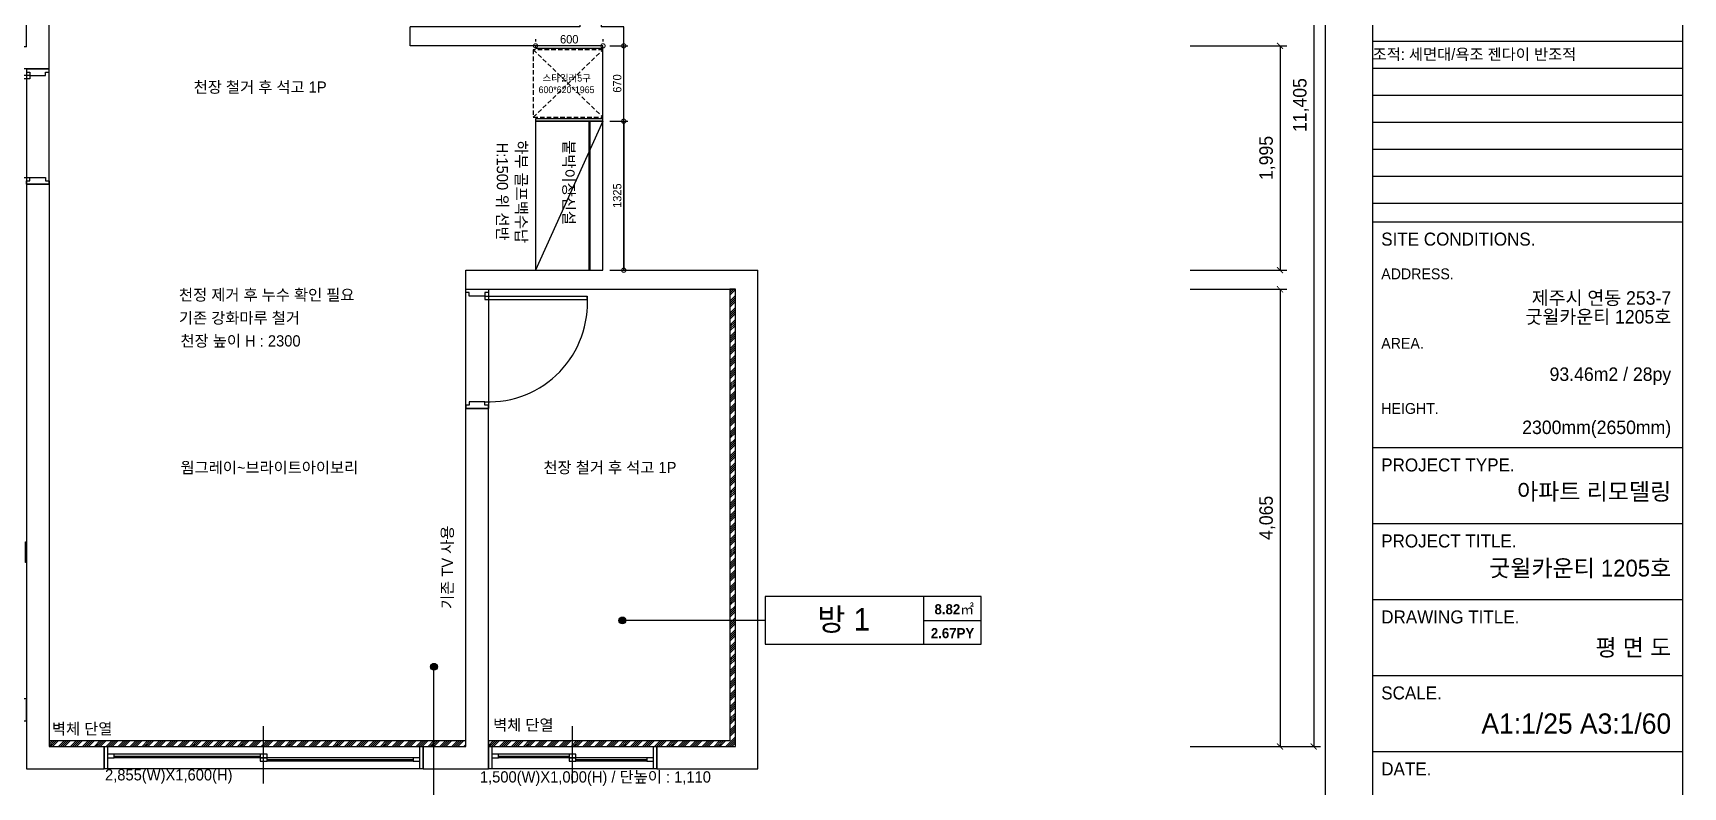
# Model space of a CAD drawing. Header units: inches. Extents: x 220271 to 272471, y 38563 to 64452.
# Drawn here: x 231085 to 245771, y 48095 to 54799 of the extents above; entities that cross this region are included whole.
import ezdxf
from ezdxf.enums import TextEntityAlignment as Align

# ---------------------------------------------------------------- set-up
doc = ezdxf.new("R2010")
doc.units = ezdxf.units.IN
doc.header["$LTSCALE"] = 50
doc.header["$MEASUREMENT"] = 0
doc.linetypes.add('DH-HID2', pattern=[1.2, 0.8, -0.4])
doc.linetypes.add('HID', pattern=[2.5, 1.5, -1])
for name, color, linetype in [('0-ELC TEXT', 7, 'Continuous'), ('03-TEXT', 3, 'Continuous'), ('06-FUR', 6, 'Continuous'), ('07-DIM WAL', 5, 'Continuous'), ('3.기호.계단선', 30, 'Continuous'), ('F-WALL1', 2, 'Continuous'), ('FORM(YOURNAME)-1', 1, 'Continuous'), ('FORM(YOURNAME)-11', 1, 'Continuous'), ('FU-FURM', 251, 'DH-HID2'), ('도면층4', 4, 'Continuous'), ('도면층5', 5, 'Continuous')]:
    doc.layers.add(name, color=color, linetype=linetype)
doc.styles.add('YOURNAME', font='HY울릉도M.TTF')
doc.styles.add('넥슨고딕', font='NEXONLv1GothicBold.ttf')
doc.styles.add('스타일1', font='HY울릉도M.TTF')
doc.styles.add('코레일둥고', font='Korail_Round_Gothic_Medium.ttf')
doc.dimstyles.new('30', dxfattribs={"dimscale": 30, "dimtxt": 2.5, "dimasz": 2.5, "dimexe": 1.25, "dimexo": 2, "dimtad": 1, "dimdec": 0, "dimtxsty": '스타일1', "dimblk": 'DOTSMALL', "dimcen": 2.5, "dimclrd": 1, "dimclre": 1, "dimclrt": 7, "dimadec": 0, "dimazin": 0, "dimtfac": 1, "dimtdec": 0, "dimtix": 1, "dimtmove": 0, "dimatfit": 3, "dimldrblk": 'DOTSMALL', "dimfxl": 1.25, "dimarcsym": 0})
doc.dimstyles.new('YOURNAME-60', dxfattribs={"dimscale": 60, "dimtxt": 2, "dimasz": 0.9, "dimexe": 1, "dimexo": 3, "dimgap": 0.7, "dimtad": 1, "dimdec": 0, "dimzin": 0, "dimdsep": 46, "dimlunit": 6, "dimtxsty": 'YOURNAME', "dimblk": 'ARCHTICK', "dimcen": 0, "dimclrd": 1, "dimclre": 1, "dimclrt": 7, "dimadec": 0, "dimazin": 0, "dimtfac": 1, "dimtdec": 0, "dimtix": 1, "dimtmove": 2, "dimatfit": 3, "dimldrblk": 'ARCHTICK', "dimfxl": 1, "dimtolj": 1, "dimtzin": 0, "dimarcsym": 0})

# ---------------------------------------------------------------- blocks, each defined once
blk = doc.blocks.new('FORM-ELEVATION')
at = {"layer": 'Defpoints', "color": 158}
for p, q in [((62481, 35508), (62481, -21492)), ((62481, 6286), (71691, 6286)), ((62481, 5486), (71691, 5486)), ((62481, 4686), (71691, 4686)), ((62481, 3886), (71691, 3886)), ((62481, 3086), (71691, 3086)), ((62481, 2286), (71691, 2286)), ((62481, 1486), (71691, 1486))]:
    blk.add_line(p, q, dxfattribs=at)
for points in [[(-10309, -21692), (71691, -21692), (71691, 35708), (-10309, 35708)], [(-8309, 33708), (61071, 33708), (61071, -19692), (-8309, -19692)]]:
    blk.add_lwpolyline(points, close=True, dxfattribs=at)
at = {"layer": 'FORM(YOURNAME)-11', "color": 14}
for p, q in [((62481, 937), (71691, 937)), ((62481, -5756), (71691, -5756)), ((62481, -8009), (71691, -8009)), ((62481, -10261), (71691, -10261)), ((62481, -12514), (71691, -12514)), ((62481, -14766), (71691, -14766))]:
    blk.add_line(p, q, dxfattribs=at)
at = {"layer": 'FORM(YOURNAME)-11', "color": 14, "style": 'YOURNAME'}
for s, height, p in [('SITE CONDITIONS.', 386.14, (62739, 422)), ('PROJECT TYPE.', 386.14, (62739, -6271)), ('PROJECT TITLE.', 386.14, (62739, -8524)), ('DRAWING TITLE.', 386.14, (62739, -10776)), ('SCALE.', 386.1, (62739, -13029)), ('DATE.', 386.1, (62739, -15281))]:
    blk.add_text(s, height=height, dxfattribs=at).set_placement(p, align=Align.MIDDLE_LEFT)
at = {"layer": 'FORM(YOURNAME)-11', "color": 251, "style": 'YOURNAME'}
for s, p in [('ADDRESS.', (62739, -608)), ('AREA.', (62739, -2667)), ('HEIGHT.', (62739, -4598))]:
    blk.add_text(s, height=321.8, dxfattribs=at).set_placement(p, align=Align.MIDDLE_LEFT)
at = {"layer": 'FORM(YOURNAME)-11', "color": 3, "style": 'YOURNAME'}
for tag, height, p in [('1', 450, (71041, -1219)), ('2', 450, (71041, -1863)), ('3', 450, (71041, -3150)), ('4', 450, (71041, -5081)), ('5', 515, (71041, -7398)), ('6', 515, (71041, -9650)), ('7', 515, (71041, -11903)), ('8', 515, (71041, -14155)), ('9', 515, (71041, -16408)), ('10', 515, (66791, -18596)), ('11', 515, (71041, -18660)), ('12', 515, (66791, -20848)), ('13', 515, (71041, -20848))]:
    blk.add_attdef(tag, text='', height=height, dxfattribs=at).set_placement(p, align=Align.MIDDLE_RIGHT)
blk = doc.blocks.new('메인도면')
blk.add_line((294021, 97246), (294021, 98166))
blk.add_lwpolyline([(293921, 97698), (294021, 97698), (294021, 97598), (294121, 97598)])
at = {"layer": '3.기호.계단선'}
for p, q in [((290171, 93646), (290171, 93446)), ((290271, 93546), (290071, 93546)), ((288696, 93161), (288696, 92961)), ((288796, 93061), (288596, 93061))]:
    blk.add_line(p, q, dxfattribs=at)
for centre in [(290171, 93546), (288696, 93061)]:
    blk.add_circle(centre, 50, dxfattribs=at)
at = {"layer": 'F-WALL1'}
for p, q in [((291641, 97066), (291641, 98946)), ((291641, 98946), (291841, 98946)), ((291841, 98791), (291841, 98946)), ((293671, 98946), (293871, 98946)), ((293671, 98946), (293671, 98166)), ((293871, 98946), (293871, 98366)), ((291841, 97066), (291841, 98791)), ((293871, 98366), (294251, 98366)), ((295751, 98366), (296756, 98366)), ((296756, 98366), (296756, 97266)), ((293671, 98166), (294251, 98166)), ((295751, 98166), (296541, 98166)), ((296541, 98166), (296541, 97246)), ((288621, 94141), (288621, 97691)), ((288621, 97691), (289621, 97691)), ((289621, 97491), (289621, 97691)), ((291641, 97491), (291641, 97691)), ((288821, 94141), (288821, 97491)), ((288821, 97491), (289621, 97491)), ((296541, 97246), (293676, 97246)), ((293676, 97246), (293676, 97066)), ((294441, 97246), (294441, 97066)), ((295641, 97246), (295641, 97066)), ((296756, 93851), (296756, 97266)), ((291641, 95146), (291641, 97066)), ((291841, 95146), (291841, 97066)), ((296576, 97066), (293676, 97066)), ((296576, 93956), (296576, 97066)), ((288621, 94141), (288206, 94141)), ((288206, 94141), (288206, 85885)), ((291641, 94141), (288821, 94141)), ((291841, 93986), (291841, 94141)), ((289616, 93986), (288351, 93986)), ((288351, 93986), (288351, 93651)), ((288351, 93651), (289616, 93986)), ((288351, 93986), (289616, 93651)), ((289616, 93986), (289616, 93651)), ((291841, 93986), (289841, 93986)), ((289841, 93986), (289841, 91881)), ((295066, 93956), (296576, 93956)), ((295066, 93851), (295066, 93956)), ((295066, 93851), (296566, 93851)), ((296566, 93851), (296566, 93671)), ((296756, 93851), (296756, 93671)), ((288351, 93651), (289616, 93651)), ((288366, 91881), (288366, 93511)), ((288366, 93511), (289656, 93511)), ((289656, 93511), (289656, 91686)), ((291641, 91881), (291641, 93156)), ((291841, 91686), (291841, 93156)), ((296566, 92671), (296566, 92061)), ((296756, 92671), (296756, 92061)), ((295056, 91891), (295056, 92061)), ((296566, 92061), (295056, 92061)), ((296956, 92061), (296756, 92061)), ((296956, 89896), (296956, 92061)), ((288871, 91881), (288366, 91881)), ((288871, 91881), (288871, 91686)), ((291641, 91881), (289841, 91881)), ((296771, 91891), (295056, 91891)), ((296771, 89896), (296771, 91891)), ((288871, 91686), (288341, 91686)), ((288341, 91686), (288341, 86086)), ((291641, 91686), (289656, 91686)), ((291641, 90661), (291641, 90496)), ((291841, 90661), (291841, 90496)), ((291641, 90496), (291641, 87021)), ((291841, 90496), (291841, 87021)), ((295551, 89726), (295551, 89896)), ((295551, 89896), (295891, 89896)), ((295891, 89896), (296771, 89896)), ((296956, 89896), (298151, 89896)), ((298151, 85461), (298151, 89896)), ((295751, 89726), (295891, 89726)), ((295751, 89726), (295751, 89726)), ((295891, 89726), (297021, 89726)), ((297021, 89726), (297951, 89726)), ((297951, 85661), (297951, 89726)), ((295551, 85661), (295551, 88666)), ((295751, 85661), (295751, 88666)), ((291641, 87021), (291641, 85461)), ((291841, 87021), (291841, 85661)), ((288341, 86086), (289236, 86086)), ((288206, 85885), (289236, 85885)), ((291841, 85661), (292331, 85661)), ((295171, 85661), (295551, 85661)), ((295751, 85461), (295751, 85661)), ((297251, 85661), (297951, 85661)), ((297251, 85461), (297251, 85661)), ((291641, 85461), (292331, 85461)), ((295171, 85461), (295751, 85461)), ((297251, 85461), (298151, 85461))]:
    blk.add_line(p, q, dxfattribs=at)
blk.add_lwpolyline([(291631, 87481), (291641, 87481), (291641, 87296), (291631, 87296), (291631, 87481)], dxfattribs=at)
at = {"layer": '도면층4'}
for p, q in [((292656, 98506), (292656, 99106)), ((291841, 98946), (291841, 98791)), ((291871, 98946), (291871, 98791)), ((291931, 98883), (292626, 98883)), ((292686, 98853), (293381, 98853)), ((293441, 98791), (293441, 98946)), ((295001, 98021), (295001, 98496)), ((294251, 98366), (294251, 98166)), ((294281, 98366), (294281, 98166)), ((294341, 98281), (294971, 98281)), ((295031, 98251), (295661, 98251)), ((295721, 98166), (295721, 98366)), ((295751, 98166), (295751, 98356)), ((290631, 97361), (290631, 97821)), ((289621, 97691), (289621, 97491)), ((289651, 97691), (289651, 97491)), ((291611, 97491), (291611, 97691)), ((291641, 97491), (291641, 97681)), ((289711, 97606), (290601, 97606)), ((290661, 97576), (291551, 97576)), ((293676, 97246), (293676, 97066)), ((294441, 97246), (294441, 97066)), ((295641, 97066), (295641, 97256)), ((291641, 94141), (291641, 95146)), ((291641, 95146), (291841, 95146)), ((291841, 95146), (291841, 94141)), ((290761, 94201), (290761, 94231)), ((291671, 94201), (290761, 94201)), ((291671, 94231), (290762, 94231)), ((291841, 94141), (291641, 94141)), ((291641, 94141), (291841, 94141)), ((291671, 94201), (291671, 94231)), ((291671, 93926), (290931, 93926)), ((290931, 93896), (291671, 93896)), ((291841, 93986), (291641, 93986)), ((291641, 93986), (291641, 93156)), ((291641, 93986), (291841, 93986)), ((291671, 93896), (291671, 93926)), ((291841, 93156), (291841, 93986)), ((296566, 93671), (296566, 92671)), ((296756, 93671), (296566, 93671)), ((296756, 92671), (296756, 93671)), ((291641, 93156), (291841, 93156)), ((296566, 92671), (296756, 92671)), ((296756, 92671), (296566, 92671)), ((296726, 92761), (297636, 92761)), ((296726, 92731), (296726, 92761)), ((296726, 92731), (297636, 92731)), ((297636, 92731), (297636, 92761)), ((291841, 91686), (291641, 91686)), ((291641, 91686), (291641, 90661)), ((291641, 91686), (291841, 91686)), ((291841, 90661), (291841, 91686)), ((291671, 91626), (290761, 91626)), ((291671, 91596), (290762, 91596)), ((291671, 91626), (291671, 91596)), ((291641, 90661), (291841, 90661)), ((295551, 88666), (295551, 89726)), ((295721, 89666), (296631, 89666)), ((295721, 89666), (295721, 89636)), ((295721, 89636), (296631, 89636)), ((295751, 89726), (295751, 88666)), ((296631, 89666), (296631, 89636)), ((295751, 88666), (295551, 88666)), ((290439, 85755), (290439, 86216)), ((289236, 86086), (289236, 85885)), ((289266, 86086), (289266, 85885)), ((291611, 85885), (291611, 86086)), ((291641, 85885), (291641, 86076)), ((289326, 86001), (290409, 86001)), ((290469, 85971), (291551, 85971)), ((293751, 85331), (293751, 85841)), ((296501, 85331), (296501, 85841)), ((292331, 85661), (292331, 85461)), ((292361, 85661), (292361, 85461)), ((295141, 85461), (295141, 85661)), ((295171, 85461), (295171, 85651)), ((295751, 85661), (295751, 85461)), ((295781, 85661), (295781, 85461)), ((297221, 85461), (297221, 85661)), ((297251, 85461), (297251, 85651)), ((292421, 85576), (293721, 85576)), ((293781, 85546), (295081, 85546)), ((295841, 85576), (296471, 85576)), ((296531, 85546), (297161, 85546))]:
    blk.add_line(p, q, dxfattribs=at)
for points in [[(291841, 98946), (293471, 98946), (293471, 98791), (291841, 98791)], [(291871, 98898), (291871, 98868), (291931, 98868), (291931, 98898)], [(292626, 98898), (292626, 98868), (292686, 98868), (292686, 98898)], [(292626, 98868), (292626, 98838), (292686, 98838), (292686, 98868)], [(293381, 98868), (293381, 98838), (293441, 98838), (293441, 98868)], [(293471, 98791), (293571, 98791), (293571, 98946), (293471, 98946)], [(293571, 98791), (293671, 98791), (293671, 98946), (293571, 98946)], [(294251, 98366), (295751, 98366), (295751, 98166), (294251, 98166)], [(294281, 98296), (294281, 98266), (294341, 98266), (294341, 98296)], [(294971, 98296), (294971, 98266), (295031, 98266), (295031, 98296)], [(294971, 98266), (294971, 98236), (295031, 98236), (295031, 98266)], [(295661, 98266), (295661, 98236), (295721, 98236), (295721, 98266)], [(289621, 97691), (291641, 97691), (291641, 97491), (289621, 97491)], [(289651, 97621), (289651, 97591), (289711, 97591), (289711, 97621)], [(290601, 97621), (290601, 97591), (290661, 97591), (290661, 97621)], [(290601, 97591), (290601, 97561), (290661, 97561), (290661, 97591)], [(291551, 97591), (291551, 97561), (291611, 97561), (291611, 97591)], [(289236, 86086), (291641, 86086), (291641, 85885), (289236, 85885)], [(289266, 86016), (289266, 85986), (289326, 85986), (289326, 86016)], [(290409, 86016), (290409, 85986), (290469, 85986), (290469, 86016)], [(290409, 85986), (290409, 85956), (290469, 85956), (290469, 85986)], [(291551, 85986), (291551, 85956), (291611, 85956), (291611, 85986)], [(292331, 85661), (295171, 85661), (295171, 85461), (292331, 85461)], [(295751, 85661), (297251, 85661), (297251, 85461), (295751, 85461)], [(292361, 85591), (292361, 85561), (292421, 85561), (292421, 85591)], [(293721, 85591), (293721, 85561), (293781, 85561), (293781, 85591)], [(293721, 85561), (293721, 85531), (293781, 85531), (293781, 85561)], [(295081, 85561), (295081, 85531), (295141, 85531), (295141, 85561)], [(295781, 85591), (295781, 85561), (295841, 85561), (295841, 85591)], [(296471, 85591), (296471, 85561), (296531, 85561), (296531, 85591)], [(296471, 85561), (296471, 85531), (296531, 85531), (296531, 85561)], [(297161, 85561), (297161, 85531), (297221, 85531), (297221, 85561)]]:
    blk.add_lwpolyline(points, close=True, dxfattribs=at)
for points in [[(291641, 95146), (291641, 95116), (291671, 95116), (291671, 95086), (291811, 95086), (291811, 95116), (291841, 95116), (291841, 95146), (291641, 95146)], [(291641, 94141), (291641, 94171), (291671, 94171), (291671, 94201), (291811, 94201), (291811, 94171), (291841, 94171), (291841, 94141), (291641, 94141)], [(291641, 93986), (291641, 93956), (291671, 93956), (291671, 93926), (291811, 93926), (291811, 93956), (291841, 93956), (291841, 93986), (291641, 93986)], [(296756, 93671), (296756, 93641), (296726, 93641), (296726, 93611), (296596, 93611), (296596, 93641), (296566, 93641), (296566, 93671), (296756, 93671)], [(291641, 93156), (291641, 93186), (291671, 93186), (291671, 93216), (291811, 93216), (291811, 93186), (291841, 93186), (291841, 93156), (291641, 93156)], [(296756, 92671), (296756, 92701), (296726, 92701), (296726, 92731), (296596, 92731), (296596, 92701), (296566, 92701), (296566, 92671), (296756, 92671)], [(291641, 91686), (291641, 91656), (291671, 91656), (291671, 91626), (291811, 91626), (291811, 91656), (291841, 91656), (291841, 91686), (291641, 91686)], [(291641, 90661), (291641, 90691), (291671, 90691), (291671, 90721), (291811, 90721), (291811, 90691), (291841, 90691), (291841, 90661), (291641, 90661)], [(295751, 89726), (295751, 89696), (295721, 89696), (295721, 89666), (295581, 89666), (295581, 89696), (295551, 89696), (295551, 89726), (295751, 89726)], [(295751, 88666), (295751, 88696), (295721, 88696), (295721, 88726), (295581, 88726), (295581, 88696), (295551, 88696), (295551, 88666), (295751, 88666)]]:
    blk.add_lwpolyline(points, dxfattribs=at)
at = {"layer": '도면층5'}
for p, q in [((292626, 98898), (291931, 98898)), ((292626, 98868), (291931, 98868)), ((293381, 98868), (292686, 98868)), ((293381, 98838), (292686, 98838)), ((294971, 98296), (294341, 98296)), ((294971, 98266), (294341, 98266)), ((295661, 98266), (295031, 98266)), ((295661, 98236), (295031, 98236)), ((290601, 97621), (289711, 97621)), ((290601, 97591), (289711, 97591)), ((291551, 97591), (290661, 97591)), ((291551, 97561), (290661, 97561)), ((290409, 86016), (289326, 86016)), ((290409, 85986), (289326, 85986)), ((291551, 85986), (290469, 85986)), ((291551, 85956), (290469, 85956)), ((293721, 85591), (292421, 85591)), ((293721, 85561), (292421, 85561)), ((295081, 85561), (293781, 85561)), ((295081, 85531), (293781, 85531)), ((296471, 85591), (295841, 85591)), ((296471, 85561), (295841, 85561)), ((297161, 85561), (296531, 85561)), ((297161, 85531), (296531, 85531))]:
    blk.add_line(p, q, dxfattribs=at)
for centre, radius, start, end in [((291595, 94254), 835, 84.7529, 183.6862), ((291623, 93906), 692, 178.3456, 274.0249), ((296806, 92784), 831, 356.3562, 95.5291), ((291610, 91569), 850, 176.1507, 274.13), ((295755, 89603), 878, 267.7834, 4.1096)]:
    blk.add_arc(centre, radius, start, end, dxfattribs=at)
blk = doc.blocks.new('_ArchTick')
at = {"color": 0, "linetype": 'ByBlock', "const_width": 0.15}
blk.add_lwpolyline([(-0.5, -0.5), (0.5, 0.5)], dxfattribs=at)
blk = doc.blocks.new('*D39')
at = {"layer": 'Defpoints', "color": 0, "transparency": 16777216}
for p in [(241205, 52520), (241205, 48455), (242184, 48455)]:
    blk.add_point(p, dxfattribs=at)
at = {"layer": 'F-WALL1', "color": 1, "lineweight": -2, "transparency": 16777216}
for p, q in [((241385, 52520), (242244, 52520)), ((242184, 52520), (242184, 48455)), ((241385, 48455), (242244, 48455))]:
    blk.add_line(p, q, dxfattribs=at)
at = {"layer": 'F-WALL1', "color": 1, "lineweight": -2, "transparency": 16777216, "xscale": 54, "yscale": 54, "zscale": 54}
for p, rotation in [((242184, 52520), 90), ((242184, 48455), 270)]:
    blk.add_blockref('_ArchTick', p, dxfattribs=dict(at, rotation=rotation))
at = {"layer": 'F-WALL1', "color": 7, "transparency": 16777216, "insert": (242071, 50488), "char_height": 120, "attachment_point": 5, "rotation": 90, "style": 'YOURNAME'}
blk.add_mtext('\\A1;4,065', dxfattribs=at)
blk = doc.blocks.new('*D40')
at = {"layer": 'Defpoints', "color": 0, "transparency": 16777216}
for p in [(241205, 54685), (241205, 52690), (242184, 52690)]:
    blk.add_point(p, dxfattribs=at)
at = {"layer": 'F-WALL1', "color": 1, "lineweight": -2, "transparency": 16777216}
for p, q in [((241385, 54685), (242244, 54685)), ((242184, 54685), (242184, 52690)), ((241385, 52690), (242244, 52690))]:
    blk.add_line(p, q, dxfattribs=at)
at = {"layer": 'F-WALL1', "color": 1, "lineweight": -2, "transparency": 16777216, "xscale": 54, "yscale": 54, "zscale": 54}
for p, rotation in [((242184, 54685), 90), ((242184, 52690), 270)]:
    blk.add_blockref('_ArchTick', p, dxfattribs=dict(at, rotation=rotation))
at = {"layer": 'F-WALL1', "color": 7, "transparency": 16777216, "insert": (242071, 53688), "char_height": 120, "attachment_point": 5, "rotation": 90, "style": 'YOURNAME'}
blk.add_mtext('\\A1;1,995', dxfattribs=at)
blk = doc.blocks.new('*D44')
at = {"layer": 'Defpoints', "color": 0, "transparency": 16777216}
for p in [(241205, 59860), (241205, 48455), (242484, 48455)]:
    blk.add_point(p, dxfattribs=at)
at = {"layer": 'F-WALL1', "color": 1, "lineweight": -2, "transparency": 16777216}
for p, q in [((241385, 59860), (242544, 59860)), ((242484, 59860), (242484, 48455)), ((241385, 48455), (242544, 48455))]:
    blk.add_line(p, q, dxfattribs=at)
at = {"layer": 'F-WALL1', "color": 1, "lineweight": -2, "transparency": 16777216, "xscale": 54, "yscale": 54, "zscale": 54}
for p, rotation in [((242484, 59860), 90), ((242484, 48455), 270)]:
    blk.add_blockref('_ArchTick', p, dxfattribs=dict(at, rotation=rotation))
at = {"layer": 'F-WALL1', "color": 7, "transparency": 16777216, "insert": (242371, 54158), "char_height": 120, "attachment_point": 5, "rotation": 90, "style": 'YOURNAME'}
blk.add_mtext('\\A1;11,405', dxfattribs=at)
blk = doc.blocks.new('_DOTSMALL')
at = {"color": 0, "linetype": 'ByBlock', "const_width": 0.5}
blk.add_lwpolyline([(-0.0625, 0, 1), (0.0625, 0, 1)], format="xyb", close=True, dxfattribs=at)
blk = doc.blocks.new('*D69')
at = {"layer": '07-DIM WAL', "color": 1, "lineweight": -2, "transparency": 16777216}
for p, q in [((236218, 54015), (236380, 54015)), ((236343, 54015), (236343, 52690)), ((236218, 52690), (236380, 52690))]:
    blk.add_line(p, q, dxfattribs=at)
at = {"layer": 'Defpoints', "color": 0, "transparency": 16777216}
for p in [(236158, 54015), (236158, 52690), (236343, 52690)]:
    blk.add_point(p, dxfattribs=at)
at = {"layer": '07-DIM WAL', "color": 1, "lineweight": -2, "transparency": 16777216, "xscale": 75, "yscale": 75, "zscale": 75}
for p, rotation in [((236343, 54015), 90), ((236343, 52690), 270)]:
    blk.add_blockref('_DOTSMALL', p, dxfattribs=dict(at, rotation=rotation))
at = {"layer": '07-DIM WAL', "color": 7, "transparency": 16777216, "insert": (236285, 53353), "char_height": 75, "attachment_point": 5, "rotation": 90, "style": '스타일1'}
blk.add_mtext('1325', dxfattribs=at)
blk = doc.blocks.new('*D70')
at = {"layer": '07-DIM WAL', "color": 1, "lineweight": -2, "transparency": 16777216}
for p, q in [((236218, 54685), (236380, 54685)), ((236343, 54015), (236343, 54685)), ((236218, 54015), (236380, 54015))]:
    blk.add_line(p, q, dxfattribs=at)
at = {"layer": 'Defpoints', "color": 0, "transparency": 16777216}
for p in [(236158, 54685), (236343, 54685), (236158, 54015)]:
    blk.add_point(p, dxfattribs=at)
at = {"layer": '07-DIM WAL', "color": 1, "lineweight": -2, "transparency": 16777216, "xscale": 75, "yscale": 75, "zscale": 75}
for p, rotation in [((236343, 54685), 90), ((236343, 54015), 270)]:
    blk.add_blockref('_DOTSMALL', p, dxfattribs=dict(at, rotation=rotation))
at = {"layer": '07-DIM WAL', "color": 7, "transparency": 16777216, "insert": (236285, 54350), "char_height": 75, "attachment_point": 5, "rotation": 90, "style": '스타일1'}
blk.add_mtext('670', dxfattribs=at)
blk = doc.blocks.new('*D71')
at = {"layer": '07-DIM WAL', "color": 1, "lineweight": -2, "transparency": 16777216}
for p, q in [((235558, 54745), (235558, 54723)), ((236158, 54685), (235558, 54685)), ((236158, 54745), (236158, 54723))]:
    blk.add_line(p, q, dxfattribs=at)
at = {"layer": 'Defpoints', "color": 0, "transparency": 16777216}
for p in [(235558, 54685), (235558, 54685), (236158, 54685)]:
    blk.add_point(p, dxfattribs=at)
at = {"layer": '07-DIM WAL', "color": 1, "lineweight": -2, "transparency": 16777216, "xscale": 75, "yscale": 75, "zscale": 75, "rotation": 180}
blk.add_blockref('_DOTSMALL', (235558, 54685), dxfattribs=at)
at = {"layer": '07-DIM WAL', "color": 1, "lineweight": -2, "transparency": 16777216, "xscale": 75, "yscale": 75, "zscale": 75}
blk.add_blockref('_DOTSMALL', (236158, 54685), dxfattribs=at)
at = {"layer": '07-DIM WAL', "color": 7, "transparency": 16777216, "insert": (235858, 54743), "char_height": 75, "attachment_point": 5, "style": '스타일1'}
blk.add_mtext('600', dxfattribs=at)

msp = doc.modelspace()

# ---------------------------------------------------------------- hatches: boundary and pattern name
at = {"layer": '0-ELC TEXT'}
h = msp.add_hatch(color=256, dxfattribs=at)
h.dxf.hatch_style = 1
edge = h.paths.add_edge_path()
edge.add_arc((236330.6, 49576.2), 30, 180, 540)
h = msp.add_hatch(color=256, dxfattribs=at)
h.dxf.hatch_style = 1
edge = h.paths.add_edge_path()
edge.add_arc((234654.1, 49164.1), 30, 180, 540)
at = {"layer": '3.기호.계단선'}
h = msp.add_hatch(dxfattribs=at)
h.set_pattern_fill('ANSI34', color=256, scale=100)
h.paths.add_polyline_path([(235137.9, 48505.1), (235137.9, 48455.1), (237337.9, 48455.1), (237337.9, 52520.1), (237287.9, 52520.1), (237287.9, 48505.1)])
h = msp.add_hatch(dxfattribs=at)
h.set_pattern_fill('ANSI34', color=256, scale=100)
h.paths.add_polyline_path([(231227.9, 48505.1), (231227.9, 48455.1), (234937.9, 48455.1), (234937.9, 48505.1)])

# ---------------------------------------------------------------- linework, layer by layer
at = {"layer": '0-ELC TEXT'}
for p, q in [((239014, 49363.9), (239014, 49788.5)), ((237602.9, 49576.2), (236330.6, 49576.2)), ((239014, 49576.2), (239523.7, 49576.2)), ((234654.1, 47891.8), (234654.1, 49164.1))]:
    msp.add_line(p, q, dxfattribs=at)
msp.add_lwpolyline([(237602.9, 49363.9), (239523.7, 49363.9), (239523.7, 49788.5), (237602.9, 49788.5)], close=True, dxfattribs=at)
for centre in [(236330.6, 49576.2), (234654.1, 49164.1)]:
    msp.add_circle(centre, 30, dxfattribs=at)
at = {"layer": '06-FUR'}
for points in [[(235557.9, 54665.1), (236157.9, 54665.1), (236157.9, 54685.1), (235557.9, 54685.1)], [(235557.9, 54015.1), (236157.9, 54015.1), (236157.9, 54035.1), (235557.9, 54035.1)]]:
    msp.add_lwpolyline(points, close=True, dxfattribs=at)
msp.add_lwpolyline([(236157.9, 54015.1), (235557.9, 54015.1), (235557.9, 52690.1), (236157.9, 52690.1), (236157.9, 54015.1), (235557.9, 52690.1)], dxfattribs=at)
at = {"layer": '3.기호.계단선', "color": 10, "linetype": 'HID', "const_width": 20}
msp.add_lwpolyline([(236038.5, 52690.1), (236038.5, 54015.1)], dxfattribs=at)
at = {"layer": '3.기호.계단선'}
for points in [[(235137.9, 48505.1), (235137.9, 48455.1), (237337.9, 48455.1), (237337.9, 52520.1), (237287.9, 52520.1), (237287.9, 48505.1)], [(231227.9, 48505.1), (231227.9, 48455.1), (234937.9, 48455.1), (234937.9, 48505.1)]]:
    msp.add_lwpolyline(points, close=True, dxfattribs=at)
at = {"layer": 'FU-FURM'}
for p, q in [((235537.9, 54050.1), (236157.9, 54650.1)), ((235537.9, 54650.1), (236157.9, 54050.1))]:
    msp.add_line(p, q, dxfattribs=at)
msp.add_lwpolyline([(235537.9, 54050.1), (236157.9, 54050.1), (236157.9, 54650.1), (235537.9, 54650.1)], close=True, dxfattribs=at)

# ---------------------------------------------------------------- block references
msp.add_blockref('메인도면', (-60613.2, -37205.7))
at = {"layer": 'FORM(YOURNAME)-1'}
ref = msp.add_blockref('FORM-ELEVATION', (224263.3, 52839.8), dxfattribs=dict(at, xscale=0.3, yscale=0.3, zscale=0.3))
ref.add_attrib('8', 'A1:1/25 A3:1/60', dxfattribs={"layer": 'FORM(YOURNAME)-11', "color": 3, "height": 180, "style": 'YOURNAME'}).set_placement((245665.5, 48659), align=Align.MIDDLE_RIGHT)
ref.add_attrib('7', '평 면 도', dxfattribs={"layer": 'FORM(YOURNAME)-11', "color": 3, "height": 150, "style": 'YOURNAME'}).set_placement((245665.5, 49335.6), align=Align.MIDDLE_RIGHT)
ref.add_attrib('6', '굿윌카운티 1205호', dxfattribs={"layer": 'FORM(YOURNAME)-11', "color": 3, "height": 150, "style": 'YOURNAME'}).set_placement((245665.5, 50041), align=Align.MIDDLE_RIGHT)
ref.add_attrib('5', '아파트 리모델링', dxfattribs={"layer": 'FORM(YOURNAME)-11', "color": 3, "height": 150, "style": 'YOURNAME'}).set_placement((245665.5, 50721.8), align=Align.MIDDLE_RIGHT)
ref.add_attrib('1', ' 제주시 연동 253-7', dxfattribs={"layer": 'FORM(YOURNAME)-11', "color": 3, "height": 120, "style": 'YOURNAME'}).set_placement((245665.5, 52443.3), align=Align.MIDDLE_RIGHT)
ref.add_attrib('2', '굿윌카운티 1205호', dxfattribs={"layer": 'FORM(YOURNAME)-11', "color": 3, "height": 120, "style": 'YOURNAME'}).set_placement((245665.5, 52276.1), align=Align.MIDDLE_RIGHT)
ref.add_attrib('3', '93.46m2 / 28py', dxfattribs={"layer": 'FORM(YOURNAME)-11', "color": 3, "height": 120, "style": 'YOURNAME'}).set_placement((245665.5, 51765.5), align=Align.MIDDLE_RIGHT)
ref.add_attrib('4', '2300mm(2650mm)', dxfattribs={"layer": 'FORM(YOURNAME)-11', "color": 3, "height": 120, "style": 'YOURNAME'}).set_placement((245665.5, 51293.1), align=Align.MIDDLE_RIGHT)

# ---------------------------------------------------------------- texts
at = {"layer": '0-ELC TEXT', "style": '코레일둥고'}
for s, p in [('조적: 세면대/욕조 젠다이 반조적', (243007.8, 54559.8)), ('천장 철거 후 석고 1P', (232515.2, 54268.2)), ('천정 제거 후 누수 확인 필요', (232384.1, 52420.8)), ('기존 강화마루 철거', (232384.1, 52215.7)), ('천장 높이 H : 2300', (232397.6, 52011.5)), ('웜그레이~브라이트아이보리', (232397.6, 50885.1)), ('천장 철거 후 석고 1P', (235628.1, 50885.4)), ('2,855(W)X1,600(H)', (231726.4, 48153.2)), ('1,500(W)X1,000(H) / 단높이 : 1,110', (235062.7, 48134.6))]:
    msp.add_text(s, height=100, dxfattribs=at).set_placement(p)
for s, rotation, p in [('H:1500 위 선반', 270, (235212.9, 53823.8)), ('하부 골프백수납', 270, (235381.6, 53845.4)), ('붙박이장신설', 270, (235804.6, 53845.4)), ('기존 TV 사용', 90, (234822.6, 49677.5))]:
    msp.add_text(s, height=100, rotation=rotation, dxfattribs=at).set_placement(p)
at = {"layer": '03-TEXT'}
for s, height, style, p in [('방 1', 200, '코레일둥고', (238299.7, 49485.4)), ('8.82㎡', 90, '넥슨고딕', (239284.8, 49630.3)), ('2.67PY', 90, '넥슨고딕', (239269.4, 49418.1))]:
    msp.add_text(s, height=height, dxfattribs=dict(at, style=style)).set_placement(p, align=Align.CENTER)
at = {"layer": '3.기호.계단선', "style": '코레일둥고'}
for p in [(231253.4, 48562.4), (235180, 48596.3)]:
    msp.add_text('벽체 단열', height=100, dxfattribs=at).set_placement(p)
at = {"layer": 'FU-FURM', "style": '코레일둥고'}
for s, p in [('스타일러5구', (235620.3, 54367.7)), ('600*620*1965', (235585, 54264.5))]:
    msp.add_text(s, height=60, dxfattribs=at).set_placement(p)

# ---------------------------------------------------------------- dimensions: what is measured, and where the dimension line sits
at = {"layer": '07-DIM WAL'}
dim = msp.add_linear_dim(base=(235557.9, 54685.1), p1=(236157.9, 54685.1), p2=(235557.9, 54685.1), dimstyle='30', dxfattribs=at)
dim.commit()
dim.dimension.update_dxf_attribs({"geometry": '*D71', "text_midpoint": (235857.9, 54742.9)})
for base, p2, picture, middle in [((236342.9, 54685.1), (236157.9, 54685.1), '*D70', (236285.2, 54350.1)), ((236342.9, 52690.1), (236157.9, 52690.1), '*D69', (236285.2, 53352.6))]:
    dim = msp.add_linear_dim(base=base, p1=(236157.9, 54015.1), p2=p2, angle=90, dimstyle='30', dxfattribs=at)
    dim.commit()
    dim.dimension.update_dxf_attribs({"geometry": picture, "text_midpoint": middle})
at = {"layer": 'F-WALL1'}
for base, p1, p2, picture, middle in [((242484.3, 48455.1), (241204.8, 59860.1), (241204.8, 48455.1), '*D44', (242370.7, 54157.6)), ((242184.3, 52690.1), (241204.8, 54685.1), (241204.8, 52690.1), '*D40', (242070.6, 53687.6)), ((242184.3, 48455.1), (241204.8, 52520.1), (241204.8, 48455.1), '*D39', (242070.7, 50487.6))]:
    dim = msp.add_linear_dim(base=base, p1=p1, p2=p2, angle=90, dimstyle='YOURNAME-60', dxfattribs=at)
    dim.commit()
    dim.dimension.update_dxf_attribs({"geometry": picture, "text_midpoint": middle})

doc.saveas('drawing.dxf')
